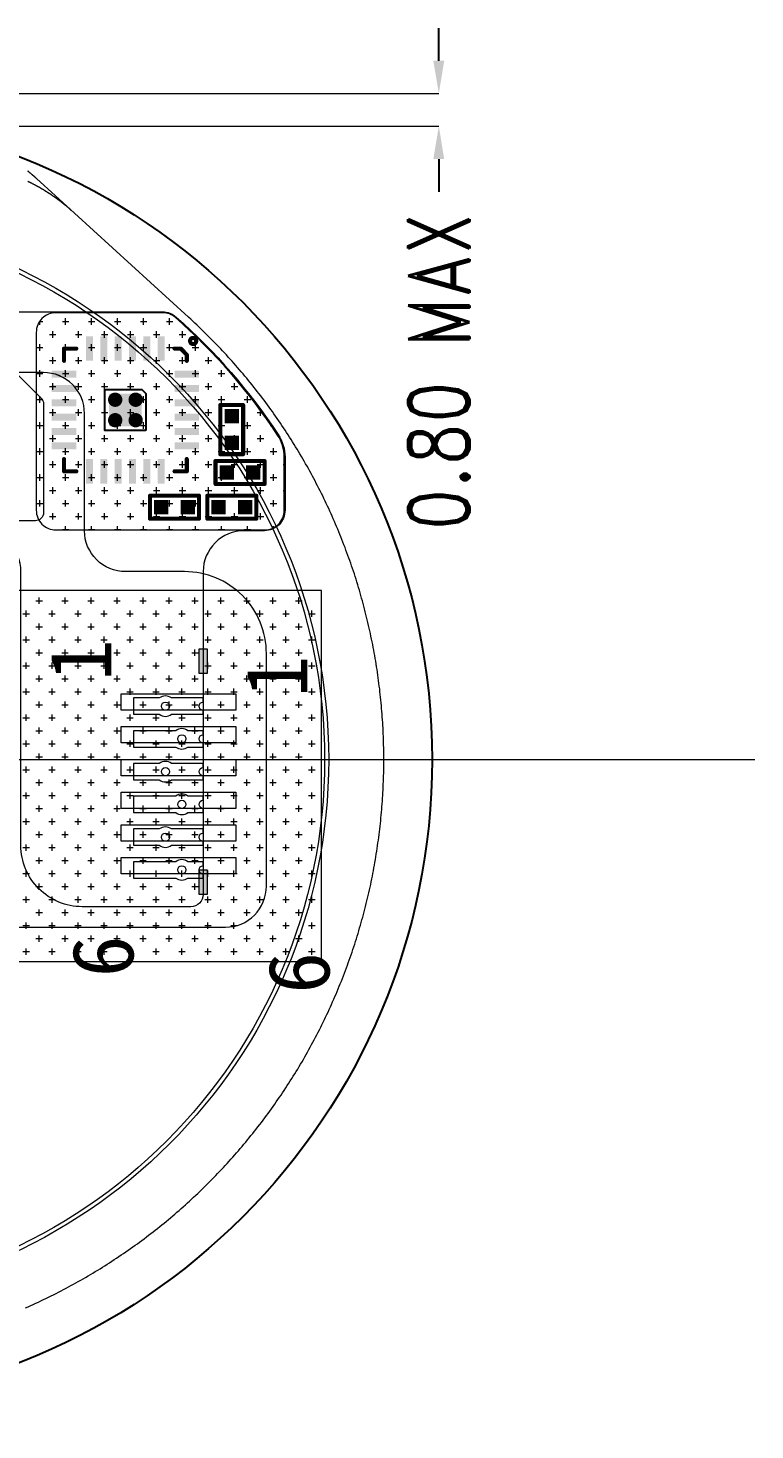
# Model space of a CAD drawing. Header units: millimetres. Extents: x 1403 to 2381, y 158 to 387.
# Drawn here: x 2330.58 to 2348.34, y 284.86 to 319.11 of the extents above; entities that cross this region are included whole.
import ezdxf
from ezdxf.lldxf.tags import DXFTag

# ---------------------------------------------------------------- set-up
doc = ezdxf.new("R2010")
doc.units = ezdxf.units.MM
doc.layers.get('0').update_dxf_attribs({"lineweight": 5})
doc.layers.get('Defpoints').update_dxf_attribs({"lineweight": 5})
for name, color, linetype, lineweight in [('COF', 2, 'Continuous', 5), ('DIM', 3, 'Continuous', 5), ('Encap', 210, 'Continuous', 5), ('FPC', 50, 'Continuous', 5), ('ITO', 2, 'Continuous', 5), ('lens', 6, 'Continuous', 13), ('MFPC', 50, 'Continuous', 5), ('TAPE', 90, 'Continuous', 5)]:
    doc.layers.add(name, color=color, linetype=linetype, lineweight=lineweight)
for name, color, linetype in [('COVER LENS', 6, 'Continuous'), ('LAYNR11', 12, 'Continuous'), ('PADLAYER_TOP', 8, 'Continuous'), ('TOOL_TOP', 10, 'Continuous'), ('TOOLCODE_TOP', 11, 'Continuous')]:
    doc.layers.add(name, color=color, linetype=linetype)
doc.styles.add('RD', font='ROMAND.shx', dxfattribs={"width": 0.8})
doc.styles.get("Standard").update_dxf_attribs({"font": 'txt', "bigfont": 'gbcbig.shx'})
doc.styles.add('宋体', font='SimSun.ttf')
tags = doc.linetypes.add('CENTER', pattern=[0.6, 0.375, -0.075, 0.075, -0.075]).pattern_tags.tags
tags[10:11] = [DXFTag(74, 4), DXFTag(75, 0), DXFTag(340, '0'), DXFTag(46, 1.0), DXFTag(50, 0.0), DXFTag(44, 0.0), DXFTag(45, 0.0)]
tags[8:9] = [DXFTag(74, 4), DXFTag(75, 0), DXFTag(340, '0'), DXFTag(46, 1.0), DXFTag(50, 0.0), DXFTag(44, 0.0), DXFTag(45, 0.0)]
tags[6:7] = [DXFTag(74, 4), DXFTag(75, 0), DXFTag(340, '0'), DXFTag(46, 1.0), DXFTag(50, 0.0), DXFTag(44, 0.0), DXFTag(45, 0.0)]
tags[4:5] = [DXFTag(74, 4), DXFTag(75, 0), DXFTag(340, '0'), DXFTag(46, 1.0), DXFTag(50, 0.0), DXFTag(44, 0.0), DXFTag(45, 0.0)]
doc.dimstyles.new('DIM', dxfattribs={"dimtxt": 1.5, "dimasz": 0.8, "dimexe": 0, "dimexo": 0.5, "dimgap": 0.11, "dimtad": 0, "dimzin": 1, "dimdsep": 46, "dimtxsty": 'RD', "dimcen": 0, "dimclrd": 256, "dimclre": 256, "dimclrt": 256, "dimadec": 0, "dimazin": 0, "dimtm": 1e-09, "dimtfac": 1, "dimtofl": 0, "dimtmove": 0, "dimatfit": 3, "dimfxl": 1, "dimlwe": -1, "dimarcsym": 0})

# ---------------------------------------------------------------- blocks, each defined once
blk = doc.blocks.new('R104A3M-001-PNL-V01-C')
at = {"layer": 'Encap', "color": 1, "linetype": 'CENTER', "lineweight": 5, "ltscale": 0.5}
blk.add_line((241.255, 315.412), (288.641, 315.412), dxfattribs=at)
at = {"layer": 'Encap', "linetype": 'Continuous', "lineweight": 5}
blk.add_lwpolyline([(270.873, 329.542), (270.881, 329.538), (270.884, 329.537), (270.89, 329.534), (270.893, 329.532), (270.896, 329.531), (270.902, 329.528), (270.905, 329.527), (270.908, 329.525), (270.911, 329.524), (270.913, 329.522), (270.919, 329.519), (270.922, 329.518), (270.925, 329.517), (270.928, 329.515), (270.931, 329.514), (270.934, 329.512), (270.937, 329.511), (270.94, 329.509), (270.943, 329.508), (270.945, 329.506), (270.948, 329.505), (270.954, 329.502), (270.957, 329.501), (270.966, 329.496), (270.969, 329.495), (270.971, 329.493), (270.977, 329.49), (270.98, 329.489), (270.995, 329.481), (270.997, 329.48), (271.009, 329.474), (271.012, 329.472), (271.023, 329.466), (271.026, 329.465), (271.032, 329.462), (271.035, 329.46), (271.038, 329.459), (271.041, 329.457), (271.043, 329.456), (271.046, 329.454), (271.049, 329.452), (271.052, 329.451), (271.055, 329.449), (271.058, 329.448), (271.061, 329.446), (271.064, 329.445), (271.066, 329.443), (271.069, 329.442), (271.072, 329.44), (271.075, 329.439), (271.078, 329.437), (271.081, 329.435), (271.084, 329.434), (271.086, 329.432), (271.089, 329.431), (271.092, 329.429), (271.095, 329.428), (271.098, 329.426), (271.101, 329.425), (271.103, 329.423), (271.106, 329.421), (271.109, 329.42), (271.112, 329.418), (271.115, 329.417), (271.12, 329.413), (271.123, 329.412), (271.129, 329.409), (271.132, 329.407), (271.137, 329.404), (271.14, 329.402), (271.149, 329.398), (271.152, 329.396), (271.16, 329.391), (271.163, 329.389), (271.166, 329.388), (271.174, 329.383), (271.177, 329.381), (271.183, 329.378), (271.185, 329.376), (271.188, 329.375), (271.191, 329.373), (271.194, 329.372), (271.199, 329.368), (271.202, 329.367), (271.205, 329.365), (271.208, 329.363), (271.211, 329.362), (271.213, 329.36), (271.216, 329.358), (271.219, 329.357), (271.222, 329.355), (271.227, 329.352), (271.23, 329.35), (271.236, 329.347), (271.239, 329.345), (271.247, 329.34), (271.25, 329.338), (271.261, 329.332), (271.264, 329.33), (271.272, 329.325), (271.275, 329.323), (271.28, 329.32), (271.283, 329.318), (271.289, 329.315), (271.291, 329.313), (271.294, 329.311), (271.297, 329.31), (271.3, 329.308), (271.302, 329.306), (271.305, 329.304), (271.311, 329.301), (271.313, 329.299), (271.316, 329.298), (271.319, 329.296), (271.322, 329.294), (271.324, 329.292), (271.327, 329.291), (271.33, 329.289), (271.333, 329.287), (271.335, 329.285), (271.338, 329.284), (271.341, 329.282), (271.344, 329.28), (271.346, 329.278), (271.349, 329.277), (271.352, 329.275), (271.355, 329.273), (271.357, 329.271), (271.36, 329.27), (271.363, 329.268), (271.368, 329.264), (271.371, 329.263), (271.376, 329.259), (271.379, 329.257), (271.382, 329.256), (271.385, 329.254), (271.387, 329.252), (271.39, 329.25), (271.395, 329.247), (271.398, 329.245), (271.404, 329.241), (271.406, 329.24), (271.431, 329.223), (271.433, 329.221), (271.447, 329.212), (271.449, 329.211), (271.458, 329.205), (271.46, 329.203), (271.466, 329.2), (271.468, 329.198), (271.471, 329.196), (271.474, 329.194), (271.476, 329.192), (271.479, 329.19), (271.482, 329.189), (271.484, 329.187), (271.487, 329.185), (271.49, 329.183), (271.492, 329.181), (271.495, 329.179), (271.498, 329.177), (271.5, 329.176), (271.503, 329.174), (271.506, 329.172), (271.508, 329.17), (271.514, 329.166), (271.516, 329.164), (271.519, 329.163), (271.522, 329.161), (271.524, 329.159), (271.527, 329.157), (271.53, 329.155), (271.532, 329.153), (271.535, 329.151), (271.537, 329.149), (271.54, 329.147), (271.543, 329.146), (271.545, 329.144), (271.548, 329.142), (271.551, 329.14), (271.553, 329.138), (271.559, 329.134), (271.561, 329.132), (271.566, 329.129), (271.569, 329.127), (271.572, 329.125), (271.574, 329.123), (271.577, 329.121), (271.58, 329.119), (271.587, 329.113), (271.59, 329.111), (271.595, 329.107), (271.598, 329.105), (271.603, 329.102), (271.606, 329.1), (271.611, 329.096), (271.614, 329.094), (271.616, 329.092), (271.619, 329.09), (271.624, 329.086), (271.627, 329.084), (271.629, 329.082), (271.634, 329.078), (271.637, 329.076), (271.64, 329.074), (271.642, 329.072), (271.647, 329.068), (271.65, 329.067), (271.655, 329.063), (271.658, 329.061), (271.665, 329.055), (271.668, 329.053), (271.671, 329.051), (271.676, 329.047), (271.678, 329.045), (271.683, 329.041), (271.686, 329.039), (271.689, 329.037), (271.691, 329.035), (271.694, 329.033), (271.699, 329.029), (271.701, 329.027), (271.704, 329.025), (271.706, 329.023), (271.709, 329.021), (271.712, 329.019), (271.714, 329.017), (271.717, 329.015), (271.719, 329.013), (271.722, 329.011), (271.724, 329.009), (271.729, 329.005), (271.732, 329.003), (271.734, 329.001), (271.737, 328.999), (271.74, 328.997), (271.742, 328.994), (271.745, 328.992), (271.747, 328.99), (271.75, 328.988), (271.752, 328.986), (271.755, 328.984), (271.76, 328.98), (271.762, 328.978), (271.765, 328.976), (271.767, 328.974), (271.77, 328.972), (271.775, 328.968), (271.777, 328.966), (271.78, 328.964), (271.782, 328.962), (271.787, 328.958), (271.79, 328.956), (271.797, 328.949), (271.8, 328.947), (271.807, 328.941), (271.81, 328.939), (271.82, 328.931), (271.822, 328.928), (271.835, 328.918), (271.837, 328.916), (271.845, 328.91), (271.847, 328.907), (271.852, 328.903), (271.855, 328.901), (271.857, 328.899), (271.86, 328.897), (271.862, 328.895), (271.864, 328.893), (271.867, 328.891), (271.869, 328.888), (271.872, 328.886), (271.874, 328.884), (271.877, 328.882), (271.879, 328.88), (271.882, 328.878), (271.884, 328.876), (271.887, 328.873), (271.889, 328.871), (271.891, 328.869), (271.894, 328.867), (271.896, 328.865), (271.899, 328.863), (271.901, 328.861), (271.904, 328.858), (271.906, 328.856), (271.911, 328.852), (271.913, 328.85), (271.916, 328.848), (271.918, 328.846), (271.921, 328.843), (271.923, 328.841), (271.925, 328.839), (271.93, 328.835), (271.933, 328.833), (271.94, 328.826)], dxfattribs=at)
at = {"layer": 'Encap', "linetype": 'CENTER', "lineweight": 5}
blk.add_circle((264.948, 315.412), 13.175, dxfattribs=at)
at = {"layer": 'ITO', "linetype": 'Continuous', "lineweight": 5}
blk.add_lwpolyline([(270.815, 302.018), (270.878, 302.045), (270.941, 302.073), (271.003, 302.102), (271.066, 302.13), (271.128, 302.159), (271.19, 302.188), (271.252, 302.218), (271.314, 302.247), (271.375, 302.277), (271.437, 302.308), (271.498, 302.338), (271.56, 302.369), (271.621, 302.4), (271.682, 302.432), (271.743, 302.464), (271.803, 302.496), (271.864, 302.528), (271.924, 302.561), (271.984, 302.593), (272.044, 302.627), (272.104, 302.66), (272.164, 302.694), (272.224, 302.728), (272.283, 302.762), (272.342, 302.797), (272.402, 302.831), (272.46, 302.867), (272.519, 302.902), (272.578, 302.938), (272.636, 302.973), (272.695, 303.01), (272.753, 303.046), (272.811, 303.083), (272.868, 303.12), (272.926, 303.157), (272.983, 303.195), (273.041, 303.233), (273.098, 303.271), (273.155, 303.309), (273.211, 303.348), (273.268, 303.387), (273.324, 303.426), (273.38, 303.465), (273.436, 303.505), (273.492, 303.545), (273.548, 303.585), (273.603, 303.626), (273.658, 303.666), (273.713, 303.707), (273.768, 303.749), (273.823, 303.79), (273.877, 303.832), (273.931, 303.874), (273.985, 303.916), (274.039, 303.959), (274.093, 304.002), (274.146, 304.045), (274.199, 304.088), (274.253, 304.131), (274.305, 304.175), (274.358, 304.219), (274.41, 304.264), (274.463, 304.308), (274.515, 304.353), (274.566, 304.398), (274.618, 304.443), (274.669, 304.489), (274.72, 304.534), (274.771, 304.58), (274.822, 304.626), (274.873, 304.673), (274.923, 304.72), (274.973, 304.767), (275.023, 304.814), (275.072, 304.861), (275.122, 304.909), (275.171, 304.957), (275.22, 305.005), (275.269, 305.053), (275.317, 305.101), (275.365, 305.15), (275.413, 305.199), (275.461, 305.248), (275.509, 305.298), (275.556, 305.348), (275.603, 305.397), (275.65, 305.448), (275.697, 305.498), (275.743, 305.548), (275.789, 305.599), (275.835, 305.65), (275.881, 305.701), (275.926, 305.753), (275.972, 305.804), (276.016, 305.856), (276.061, 305.908), (276.106, 305.961), (276.15, 306.013), (276.194, 306.066), (276.238, 306.119), (276.281, 306.172), (276.324, 306.225), (276.367, 306.278), (276.41, 306.332), (276.452, 306.386), (276.495, 306.44), (276.537, 306.494), (276.578, 306.549), (276.62, 306.603), (276.661, 306.658), (276.702, 306.713), (276.743, 306.769), (276.783, 306.824), (276.823, 306.88), (276.863, 306.935), (276.903, 306.991), (276.942, 307.048), (276.981, 307.104), (277.02, 307.161), (277.059, 307.217), (277.097, 307.274), (277.135, 307.331), (277.173, 307.389), (277.21, 307.446), (277.248, 307.504), (277.285, 307.561), (277.321, 307.619), (277.358, 307.678), (277.394, 307.736), (277.43, 307.794), (277.465, 307.853), (277.501, 307.912), (277.536, 307.971), (277.571, 308.03), (277.605, 308.089), (277.639, 308.149), (277.673, 308.208), (277.707, 308.268), (277.74, 308.328), (277.773, 308.388), (277.806, 308.448), (277.839, 308.509), (277.871, 308.569), (277.903, 308.63), (277.935, 308.691), (277.966, 308.752), (277.997, 308.813), (278.028, 308.874), (278.058, 308.936), (278.089, 308.997), (278.119, 309.059), (278.148, 309.121), (278.178, 309.183), (278.207, 309.245), (278.236, 309.308), (278.264, 309.37), (278.292, 309.432), (278.32, 309.495), (278.348, 309.558), (278.375, 309.621), (278.402, 309.684), (278.429, 309.747), (278.455, 309.81), (278.481, 309.874), (278.507, 309.937), (278.533, 310.001), (278.558, 310.065), (278.583, 310.129), (278.608, 310.193), (278.632, 310.257), (278.656, 310.321), (278.68, 310.386), (278.703, 310.45), (278.726, 310.515), (278.749, 310.579), (278.772, 310.644), (278.794, 310.709), (278.816, 310.774), (278.837, 310.839), (278.859, 310.905), (278.88, 310.97), (278.9, 311.035), (278.921, 311.101), (278.941, 311.166), (278.961, 311.232), (278.98, 311.298), (278.999, 311.364), (279.018, 311.43), (279.037, 311.496), (279.055, 311.562), (279.073, 311.628), (279.09, 311.695), (279.108, 311.761), (279.125, 311.827), (279.141, 311.894), (279.158, 311.961), (279.174, 312.027), (279.189, 312.094), (279.205, 312.161), (279.22, 312.228), (279.235, 312.295), (279.249, 312.362), (279.263, 312.429), (279.277, 312.496), (279.291, 312.564), (279.304, 312.631), (279.317, 312.698), (279.329, 312.766), (279.342, 312.833), (279.353, 312.901), (279.365, 312.968), (279.376, 313.036), (279.387, 313.104), (279.398, 313.172), (279.408, 313.239), (279.418, 313.307), (279.428, 313.375), (279.438, 313.443), (279.447, 313.511), (279.455, 313.579), (279.464, 313.647), (279.472, 313.715), (279.48, 313.784), (279.487, 313.852), (279.494, 313.92), (279.501, 313.988), (279.508, 314.057), (279.514, 314.125), (279.52, 314.193), (279.525, 314.262), (279.531, 314.33), (279.536, 314.399), (279.54, 314.467), (279.544, 314.535), (279.548, 314.604), (279.552, 314.672), (279.555, 314.741), (279.558, 314.81), (279.561, 314.878), (279.563, 314.947), (279.565, 315.015), (279.567, 315.084), (279.568, 315.152), (279.57, 315.221), (279.57, 315.29), (279.571, 315.358), (279.571, 315.427), (279.571, 315.496), (279.57, 315.564), (279.569, 315.633), (279.568, 315.701), (279.566, 315.77), (279.565, 315.839), (279.562, 315.907), (279.56, 315.976), (279.557, 316.044), (279.554, 316.113), (279.551, 316.181), (279.547, 316.25), (279.543, 316.318), (279.538, 316.387), (279.534, 316.455), (279.528, 316.524), (279.523, 316.592), (279.517, 316.66), (279.511, 316.729), (279.505, 316.797), (279.498, 316.865), (279.491, 316.934), (279.484, 317.002), (279.476, 317.07), (279.469, 317.138), (279.46, 317.206), (279.452, 317.274), (279.443, 317.342), (279.434, 317.41), (279.424, 317.478), (279.414, 317.546), (279.404, 317.614), (279.394, 317.682), (279.383, 317.75), (279.372, 317.817), (279.36, 317.885), (279.348, 317.953), (279.336, 318.02), (279.324, 318.088), (279.311, 318.155), (279.298, 318.222), (279.285, 318.29), (279.271, 318.357), (279.257, 318.424), (279.243, 318.491), (279.228, 318.558), (279.213, 318.625), (279.198, 318.692), (279.183, 318.759), (279.167, 318.826), (279.151, 318.892), (279.134, 318.959), (279.117, 319.026), (279.1, 319.092), (279.083, 319.158), (279.065, 319.225), (279.047, 319.291), (279.029, 319.357), (279.01, 319.423), (278.991, 319.489), (278.972, 319.555), (278.952, 319.62), (278.932, 319.686), (278.912, 319.752), (278.892, 319.817), (278.871, 319.883), (278.85, 319.948), (278.828, 320.013), (278.806, 320.078), (278.784, 320.143), (278.762, 320.208), (278.739, 320.273), (278.716, 320.337), (278.693, 320.402), (278.67, 320.466), (278.646, 320.531), (278.622, 320.595), (278.597, 320.659), (278.572, 320.723), (278.547, 320.787), (278.522, 320.851), (278.496, 320.914), (278.47, 320.978), (278.444, 321.041), (278.417, 321.104), (278.391, 321.167), (278.363, 321.231), (278.336, 321.293), (278.308, 321.356), (278.28, 321.419), (278.252, 321.481), (278.223, 321.544), (278.194, 321.606), (278.165, 321.668), (278.136, 321.73), (278.106, 321.792), (278.076, 321.853), (278.045, 321.915), (278.015, 321.976), (277.984, 322.037), (277.953, 322.099), (277.921, 322.16), (277.889, 322.22), (277.857, 322.281), (277.825, 322.341), (277.792, 322.402), (277.759, 322.462), (277.726, 322.522), (277.693, 322.582), (277.659, 322.642), (277.625, 322.701), (277.59, 322.761), (277.556, 322.82), (277.521, 322.879), (277.486, 322.938), (277.45, 322.997), (277.414, 323.055), (277.378, 323.114), (277.342, 323.172), (277.306, 323.23), (277.269, 323.288), (277.232, 323.345), (277.194, 323.403), (277.157, 323.46), (277.119, 323.518), (277.081, 323.575), (277.042, 323.631), (277.004, 323.688), (276.965, 323.745), (276.925, 323.801), (276.886, 323.857), (276.846, 323.913), (276.806, 323.969), (276.766, 324.024), (276.725, 324.08), (276.685, 324.135), (276.643, 324.19), (276.602, 324.244), (276.561, 324.299), (276.519, 324.353), (276.477, 324.408), (276.434, 324.462), (276.392, 324.515), (276.349, 324.569), (276.306, 324.622), (276.263, 324.676), (276.219, 324.729), (276.175, 324.781), (276.131, 324.834), (276.087, 324.886), (276.042, 324.938), (275.997, 324.99), (275.952, 325.042), (275.907, 325.094), (275.861, 325.145), (275.816, 325.196), (275.77, 325.247), (275.723, 325.298), (275.677, 325.348), (275.63, 325.398), (275.583, 325.448), (275.536, 325.498), (275.488, 325.548), (275.441, 325.597), (275.393, 325.646), (275.345, 325.695), (275.296, 325.744), (275.248, 325.792), (275.199, 325.84), (275.15, 325.888), (275.101, 325.936), (275.051, 325.984), (275.001, 326.031), (274.952, 326.078), (274.901, 326.125), (274.851, 326.171), (274.8, 326.218), (274.8, 326.218), (271.079, 329.611), (271.077, 329.613), (271.075, 329.615), (271.065, 329.624), (271.063, 329.626), (271.055, 329.633), (271.053, 329.635), (271.048, 329.639), (271.046, 329.641), (271.043, 329.643), (271.041, 329.646), (271.038, 329.648), (271.036, 329.65), (271.034, 329.652), (271.029, 329.656), (271.026, 329.658), (271.024, 329.661), (271.021, 329.663), (271.019, 329.665), (271.017, 329.667), (271.014, 329.669), (271.012, 329.671), (271.009, 329.673), (271.007, 329.676), (271.004, 329.678), (271.002, 329.68), (270.999, 329.682), (270.997, 329.684), (270.995, 329.686), (270.992, 329.688), (270.99, 329.691), (270.987, 329.693), (270.985, 329.695), (270.982, 329.697), (270.98, 329.699), (270.977, 329.701), (270.975, 329.703), (270.97, 329.707), (270.967, 329.71), (270.96, 329.716), (270.958, 329.718), (270.945, 329.728), (270.943, 329.731), (270.933, 329.739), (270.93, 329.741), (270.923, 329.747), (270.92, 329.749), (270.913, 329.756), (270.91, 329.758), (270.905, 329.762), (270.903, 329.764), (270.9, 329.766), (270.898, 329.768), (270.893, 329.772), (270.89, 329.774), (270.888, 329.776), (270.885, 329.778), (270.882, 329.78), (270.877, 329.784), (270.875, 329.786), (270.872, 329.788)], dxfattribs=at)
blk = doc.blocks.new('R104A3M-011-MFPC-V01-A')
at = {"layer": 'MFPC', "color": 1, "lineweight": 5}
blk.add_lwpolyline([(1665.057, 338.251), (1669.703, 328.788, -0.114585), (1669.805, 328.347), (1669.805, 318.61, -0.414214), (1668.805, 317.61), (1654.951, 317.61, 0.414214), (1653.951, 316.61), (1653.951, 310.924, 0.414214), (1655.951, 308.924), (1657.397, 308.924, -0.414214), (1658.397, 307.924), (1658.397, 305.06, 0.414214), (1659.397, 304.06), (1673.036, 304.06, -0.414214), (1673.536, 303.56), (1673.536, 302.113, 0.613728), (1674.331, 301.709, 0.39243), (1678.123, 321.235, 0.259267), (1677.784, 321.424), (1675.005, 321.424, -0.414214), (1674.005, 322.424), (1674.005, 329.322, 0.114585), (1673.903, 329.763), (1669.057, 339.633, -0.114585)], format="xyb", dxfattribs=at)
for points in [[(1654.701, 315.91), (1654.701, 316.31), (1657.501, 316.31), (1657.501, 315.91)], [(1654.701, 315.11), (1654.701, 315.51), (1657.501, 315.51), (1657.501, 315.11)], [(1654.701, 314.31), (1654.701, 314.71), (1657.501, 314.71), (1657.501, 314.31)], [(1654.701, 313.51), (1654.701, 313.91), (1657.501, 313.91), (1657.501, 313.51)], [(1654.701, 312.71), (1654.701, 313.11), (1657.501, 313.11), (1657.501, 312.71)], [(1654.701, 311.91), (1654.701, 312.31), (1657.501, 312.31), (1657.501, 311.91)]]:
    blk.add_lwpolyline(points, close=True, dxfattribs=at)
at = {"layer": 'DIM', "color": 1, "char_height": 1.5, "width": 16.15041, "attachment_point": 3, "rotation": 270, "line_spacing_factor": 0.9, "style": '宋体'}
for s, insert in [('\\A1;6', (1653.91, 318.215)), ('\\A1;1', (1654.45, 310.979))]:
    blk.add_mtext(s, dxfattribs=dict(at, insert=insert))
blk = doc.blocks.new('DSFEWFR32')
at = {"layer": 'LAYNR11', "const_width": 0.1}
for points in [[(818.145, -1047.332), (817.845, -1047.332)], [(817.845, -1047.332), (817.845, -1047.632)], [(820.545, -1047.332), (820.845, -1047.332)], [(820.845, -1047.332), (820.845, -1047.632)], [(817.845, -1050.332), (817.845, -1050.032)], [(820.695, -1050.332), (820.845, -1050.182)], [(820.845, -1050.182), (820.845, -1050.032)], [(818.145, -1050.332), (817.845, -1050.332)], [(820.545, -1050.332), (820.695, -1050.332)]]:
    blk.add_lwpolyline(points, dxfattribs=at)
at = {"layer": 'LAYNR11', "const_width": 0.05}
for points in [[(817.82, -1047.332, 1), (817.87, -1047.332, 1)], [(817.82, -1047.332, 1), (817.87, -1047.332, 1)], [(818.12, -1047.332, 1), (818.17, -1047.332, 1)], [(820.52, -1047.332, 1), (820.57, -1047.332, 1)], [(820.82, -1047.332, 1), (820.87, -1047.332, 1)], [(820.82, -1047.332, 1), (820.87, -1047.332, 1)], [(817.82, -1047.632, 1), (817.87, -1047.632, 1)], [(820.82, -1047.632, 1), (820.87, -1047.632, 1)], [(817.82, -1050.032, 1), (817.87, -1050.032, 1)], [(820.82, -1050.032, 1), (820.87, -1050.032, 1)], [(820.82, -1050.182, 1), (820.87, -1050.182, 1)], [(820.82, -1050.182, 1), (820.87, -1050.182, 1)], [(817.82, -1050.332, 1), (817.87, -1050.332, 1)], [(817.82, -1050.332, 1), (817.87, -1050.332, 1)], [(818.12, -1050.332, 1), (818.17, -1050.332, 1)], [(820.52, -1050.332, 1), (820.57, -1050.332, 1)], [(820.67, -1050.332, 1), (820.72, -1050.332, 1)], [(820.67, -1050.332, 1), (820.72, -1050.332, 1)]]:
    blk.add_lwpolyline(points, format="xyb", close=True, dxfattribs=at)
at = {"layer": 'LAYNR11', "const_width": 0.15}
blk.add_lwpolyline([(820.98, -1050.487, 1), (821.08, -1050.487, 1), (820.98, -1050.487)], format="xyb", dxfattribs=at)
at = {"layer": 'PADLAYER_TOP'}
blk.add_lwpolyline([(818.845, -1049.332), (818.845, -1048.332), (819.845, -1048.332), (819.845, -1049.232), (819.745, -1049.332), (818.845, -1049.332)], close=True, dxfattribs=at)
at = {"layer": 'PADLAYER_TOP', "const_width": 0.175}
for points in [[(819.007, -1048.582, 1), (819.182, -1048.582, 1)], [(819.507, -1048.582, 1), (819.682, -1048.582, 1)], [(819.007, -1049.082, 1), (819.182, -1049.082, 1)], [(819.507, -1049.082, 1), (819.682, -1049.082, 1)]]:
    blk.add_lwpolyline(points, format="xyb", close=True, dxfattribs=at)
at = {"layer": 'PADLAYER_TOP'}
for points in [[(818.385, -1047.032), (818.385, -1047.632), (818.555, -1047.032), (818.555, -1047.632)], [(818.735, -1047.032), (818.735, -1047.632), (818.905, -1047.032), (818.905, -1047.632)], [(819.085, -1047.032), (819.085, -1047.632), (819.255, -1047.032), (819.255, -1047.632)], [(819.435, -1047.032), (819.435, -1047.632), (819.605, -1047.032), (819.605, -1047.632)], [(819.785, -1047.032), (819.785, -1047.632), (819.955, -1047.032), (819.955, -1047.632)], [(820.135, -1047.032), (820.135, -1047.632), (820.305, -1047.032), (820.305, -1047.632)], [(818.145, -1047.872), (817.545, -1047.872), (818.145, -1048.042), (817.545, -1048.042)], [(821.145, -1047.872), (820.545, -1047.872), (821.145, -1048.042), (820.545, -1048.042)], [(818.145, -1048.222), (817.545, -1048.222), (818.145, -1048.392), (817.545, -1048.392)], [(818.945, -1048.432), (818.945, -1049.232), (819.745, -1048.432), (819.745, -1049.232)], [(821.145, -1048.222), (820.545, -1048.222), (821.145, -1048.392), (820.545, -1048.392)], [(818.145, -1048.572), (817.545, -1048.572), (818.145, -1048.742), (817.545, -1048.742)], [(821.145, -1048.572), (820.545, -1048.572), (821.145, -1048.742), (820.545, -1048.742)], [(818.145, -1048.922), (817.545, -1048.922), (818.145, -1049.092), (817.545, -1049.092)], [(821.145, -1048.922), (820.545, -1048.922), (821.145, -1049.092), (820.545, -1049.092)], [(818.145, -1049.272), (817.545, -1049.272), (818.145, -1049.442), (817.545, -1049.442)], [(821.145, -1049.272), (820.545, -1049.272), (821.145, -1049.442), (820.545, -1049.442)], [(818.145, -1049.622), (817.545, -1049.622), (818.145, -1049.792), (817.545, -1049.792)], [(821.145, -1049.622), (820.545, -1049.622), (821.145, -1049.792), (820.545, -1049.792)], [(818.385, -1050.032), (818.385, -1050.632), (818.555, -1050.032), (818.555, -1050.632)], [(818.735, -1050.032), (818.735, -1050.632), (818.905, -1050.032), (818.905, -1050.632)], [(819.085, -1050.032), (819.085, -1050.632), (819.255, -1050.032), (819.255, -1050.632)], [(819.435, -1050.032), (819.435, -1050.632), (819.605, -1050.032), (819.605, -1050.632)], [(819.785, -1050.032), (819.785, -1050.632), (819.955, -1050.032), (819.955, -1050.632)], [(820.135, -1050.032), (820.135, -1050.632), (820.305, -1050.032), (820.305, -1050.632)]]:
    blk.add_solid(points, dxfattribs=at)
at = {"layer": 'TOOL_TOP'}
for points in [[(819.02, -1048.582, 1), (819.17, -1048.582, 1), (819.02, -1048.582)], [(819.52, -1048.582, 1), (819.67, -1048.582, 1), (819.52, -1048.582)], [(819.02, -1049.082, 1), (819.17, -1049.082, 1), (819.02, -1049.082)], [(819.52, -1049.082, 1), (819.67, -1049.082, 1), (819.52, -1049.082)]]:
    blk.add_lwpolyline(points, format="xyb", dxfattribs=at)
at = {"layer": 'TOOLCODE_TOP'}
for p in [(819.016, -1048.62), (819.516, -1048.62), (819.016, -1049.12), (819.516, -1049.12)]:
    blk.add_text('T00', height=0.075, dxfattribs=at).set_placement(p)
blk = doc.blocks.new('DSFFEE')
at = {"layer": 'LAYNR11', "const_width": 0.1}
for points in [[(817.415, -1052.382), (817.415, -1051.182)], [(817.415, -1051.182), (817.975, -1051.182)], [(817.975, -1051.182), (817.975, -1052.382)], [(817.975, -1052.382), (817.415, -1052.382)]]:
    blk.add_lwpolyline(points, dxfattribs=at)
at = {"layer": 'LAYNR11', "const_width": 0.05}
for points in [[(817.39, -1051.182, 1), (817.44, -1051.182, 1)], [(817.39, -1051.182, 1), (817.44, -1051.182, 1)], [(817.95, -1051.182, 1), (818, -1051.182, 1)], [(817.95, -1051.182, 1), (818, -1051.182, 1)], [(817.39, -1052.382, 1), (817.44, -1052.382, 1)], [(817.39, -1052.382, 1), (817.44, -1052.382, 1)], [(817.95, -1052.382, 1), (818, -1052.382, 1)], [(817.95, -1052.382, 1), (818, -1052.382, 1)]]:
    blk.add_lwpolyline(points, format="xyb", close=True, dxfattribs=at)
at = {"layer": 'PADLAYER_TOP'}
for points in [[(817.87, -1051.282), (817.52, -1051.282), (817.87, -1051.632), (817.52, -1051.632)], [(817.87, -1051.932), (817.52, -1051.932), (817.87, -1052.282), (817.52, -1052.282)]]:
    blk.add_solid(points, dxfattribs=at)
blk = doc.blocks.new('*D50')
at = {"layer": 'Defpoints', "color": 0, "lineweight": 5, "transparency": 16777216}
for p in [(2326.807, 317.51), (2326.807, 316.71), (2340.616, 316.71)]:
    blk.add_point(p, dxfattribs=at)
at = {"layer": 'DIM', "lineweight": -2, "transparency": 16777216}
for p, q in [((2340.616, 318.31), (2340.616, 319.11)), ((2340.616, 315.91), (2340.616, 315.11))]:
    blk.add_line(p, q, dxfattribs=at)
at = {"layer": 'DIM', "transparency": 16777216}
for p, q in [((2327.307, 317.51), (2340.616, 317.51)), ((2327.307, 316.71), (2340.616, 316.71))]:
    blk.add_line(p, q, dxfattribs=at)
at = {"layer": 'DIM', "lineweight": 5, "transparency": 16777216}
for points in [[(2340.482, 318.31), (2340.749, 318.31), (2340.616, 317.51)], [(2340.482, 315.91), (2340.749, 315.91), (2340.616, 316.71)]]:
    blk.add_solid(points, dxfattribs=at)
at = {"layer": 'DIM', "lineweight": 5, "transparency": 16777216, "insert": (2340.616, 310.714), "char_height": 1.5, "attachment_point": 5, "rotation": 90, "style": 'RD'}
blk.add_mtext('0.80 MAX', dxfattribs=at)
blk = doc.blocks.new('R104A3M-011-SW1147H-CVL-V01-C')
at = {"color": 1, "linetype": 'CENTER', "lineweight": 5}
for p, q in [((2028.592, 311.898), (2028.592, 316.898)), ((2031.092, 314.398), (2026.092, 314.398))]:
    blk.add_line(p, q, dxfattribs=at)
at = {"layer": 'COVER LENS'}
blk.add_circle((2028.592, 314.398), 15.8, dxfattribs=at)
at = {"layer": 'lens', "color": 1, "lineweight": 5}
blk.add_circle((2028.592, 314.398), 13.274, dxfattribs=at)
at = {"color": 7, "char_height": 0.70607, "width": 1.31276, "attachment_point": 1}
for s, insert, rotation in [('{\\fMicrosoft YaHei|b0|i0|c134|p34;SW1147H}', (2022.896, 328.224), 14.4774), ('{\\fSimSun|b0|i0|c134|p2;X}', (2021.437, 327.631), 29.6053), ('{\\fSimSun|b0|i0|c134|p2;X}', (2020.911, 327.291), 29.6053), ('{\\fSimSun|b0|i0|c134|p2;X}', (2020.356, 326.931), 31.9737), ('{\\fSimSun|b0|i0|c134|p2;X}', (2019.586, 326.312), 34.3421), ('{\\fSimSun|b0|i0|c134|p2;X}', (2019.104, 325.955), 36.7105), ('{\\fSimSun|b0|i0|c134|p2;X}', (2018.554, 325.554), 39.0789), ('{\\fSimSun|b0|i0|c134|p2;X}', (2018.059, 325.126), 43.8158), ('{\\fSimSun|b0|i0|c134|p2;1}', (2016.833, 323.62), 51.4211), ('{\\fSimSun|b0|i0|c134|p2;1}', (2016.503, 323.164), 53.7895), ('{\\fSimSun|b0|i0|c134|p2;0}', (2016.202, 322.716), 56.1579), ('{\\fSimSun|b0|i0|c134|p2;A}', (2015.88, 322.23), 58.5263), ('{\\fSimSun|b0|i0|c134|p2;4}', (2015.556, 321.701), 60.8947), ('{\\fSimSun|b0|i0|c134|p2;0}', (2015.276, 321.196), 63.2632), ('{\\fSimSun|b0|i0|c134|p2;1}', (2015.013, 320.685), 65.6316), ('{\\fSimSun|b0|i0|c134|p2;R}', (2014.774, 320.163), 68)]:
    blk.add_mtext(s, dxfattribs=dict(at, insert=insert, rotation=rotation))

msp = doc.modelspace()

# ---------------------------------------------------------------- hatches: boundary and pattern name
at = {"lineweight": 5}
for points in [[(2334.7575, 303.9424), (2334.9575, 303.9424), (2334.9575, 303.3424), (2334.7575, 303.3424)], [(2334.7575, 298.5424), (2334.9575, 298.5424), (2334.9575, 297.9424), (2334.7575, 297.9424)]]:
    msp.add_hatch(color=7, dxfattribs=at).paths.add_polyline_path(points)
at = {"layer": 'TAPE', "lineweight": 5}
h = msp.add_hatch(dxfattribs=at)
h.set_pattern_fill('CROSS', color=32, scale=0.05, angle=360)
h.set_pattern_definition([(360, (3990.35434, 615.1526), (0.3175, 0.3175), [0.15875, -0.47625]), (90, (3990.4337, 615.07322), (-0.3175, 0.3175), [0.15875, -0.47625])])
edge = h.paths.add_edge_path()
edge.add_line((2330.7775, 311.6748), (2330.7775, 307.3285))
edge.add_arc((2331.2575, 307.3285), 0.48, 180, 270)
edge.add_line((2331.2575, 306.8485), (2336.3575, 306.8485))
edge.add_arc((2336.3575, 307.3285), 0.48, 270, 360)
edge.add_line((2336.8375, 307.3285), (2336.8375, 308.6253))
edge.add_arc((2335.8575, 308.6253), 0.98, 360, 393.39869)
edge.add_arc((2324.651, 301.2363), 14.4033, 393.39869, 408.56599)
edge.add_arc((2333.8648, 311.6748), 0.48, 408.56599, 450)
edge.add_line((2333.8648, 312.1548), (2331.2575, 312.1548))
edge.add_arc((2331.2575, 311.6748), 0.48, 450, 540)
h = msp.add_hatch(dxfattribs=at)
h.set_pattern_fill('CROSS', color=32, scale=0.05, angle=360)
h.paths.add_polyline_path([(2329.7378, 296.3026), (2337.7507, 296.3026), (2337.7507, 305.3645), (2329.7378, 305.3645)])

# ---------------------------------------------------------------- linework, layer by layer
at = {"color": 7, "lineweight": 5}
for points in [[(2334.7575, 303.9424), (2334.9575, 303.9424), (2334.9575, 303.3424), (2334.7575, 303.3424)], [(2334.7575, 298.5424), (2334.9575, 298.5424), (2334.9575, 297.9424), (2334.7575, 297.9424)]]:
    msp.add_lwpolyline(points, close=True, dxfattribs=at)
at = {"layer": 'COF', "color": 4}
msp.add_lwpolyline([(2327.8716, 317.3096), (2327.8716, 315.717, 0.2636303), (2327.9688, 315.5454), (2329.3949, 314.6912, -0.2636303), (2329.6379, 314.2622), (2329.6379, 311.3888, 0.2013657), (2329.6978, 311.246), (2330.8961, 310.0702, -0.2013657), (2330.956, 309.9274), (2330.956, 307.2724, -0.4142136), (2330.756, 307.0724), (2318.5199, 307.0724, -0.4142136), (2318.3199, 307.2724), (2318.3199, 309.9274, -0.2013657), (2318.3798, 310.0702), (2319.578, 311.246, 0.2013657), (2319.6379, 311.3888), (2319.6379, 314.2622, -0.2636303), (2319.881, 314.6912), (2321.307, 315.5454, 0.2636303), (2321.4042, 315.717), (2321.4042, 317.3096)], format="xyb", dxfattribs=at)
at = {"layer": 'FPC', "lineweight": 5}
msp.add_lwpolyline([(2327.151, 317.5096), (2327.151, 313.1748, 0.4142136), (2328.151, 312.1748), (2333.8648, 312.1748, -0.1827858), (2334.1957, 312.0497, -0.0662766), (2336.6924, 309.1758, -0.1467697), (2336.8575, 308.6253), (2336.8575, 307.3285, -0.4142136), (2336.3575, 306.8285), (2335.8575, 306.8285, 0.4142136), (2334.8575, 305.8285), (2334.8575, 297.9424, -0.4142136), (2334.5575, 297.6424), (2331.903, 297.6424, -0.4142136), (2330.403, 299.1424), (2330.403, 305.8285, 0.4142136), (2329.403, 306.8285), (2325.651, 306.8285, -0.4142136), (2322.151, 310.3285), (2322.151, 317.5096)], format="xyb", dxfattribs=at)
for points in [[(2334.8575, 302.6424), (2334.8575, 302.7424), (2334.0854, 302.7424, 0.3333333), (2333.7854, 302.7424), (2333.1575, 302.7424), (2333.1575, 302.3424), (2333.7854, 302.3424, 0.3333333), (2334.0854, 302.3424), (2334.8575, 302.3424), (2334.8575, 302.4424, -1)], [(2334.8575, 301.8424), (2334.8575, 301.9424), (2334.4854, 301.9424, 0.3333333), (2334.1854, 301.9424), (2333.1575, 301.9424), (2333.1575, 301.5424), (2334.1854, 301.5424, 0.3333333), (2334.4854, 301.5424), (2334.8575, 301.5424), (2334.8575, 301.6424, -1)], [(2334.8575, 301.0424), (2334.8575, 301.1424), (2334.0854, 301.1424, 0.3333333), (2333.7854, 301.1424), (2333.1575, 301.1424), (2333.1575, 300.7424), (2333.7854, 300.7424, 0.3333333), (2334.0854, 300.7424), (2334.8575, 300.7424), (2334.8575, 300.8424, -1)], [(2334.8575, 300.2424), (2334.8575, 300.3424), (2334.4854, 300.3424, 0.3333333), (2334.1854, 300.3424), (2333.1575, 300.3424), (2333.1575, 299.9424), (2334.1854, 299.9424, 0.3333333), (2334.4854, 299.9424), (2334.8575, 299.9424), (2334.8575, 300.0424, -1)], [(2334.8575, 299.4424), (2334.8575, 299.5424), (2334.0854, 299.5424, 0.3333333), (2333.7854, 299.5424), (2333.1575, 299.5424), (2333.1575, 299.1424), (2333.7854, 299.1424, 0.3333333), (2334.0854, 299.1424), (2334.8575, 299.1424), (2334.8575, 299.2424, -1)], [(2334.8575, 298.6424), (2334.8575, 298.7424), (2334.4854, 298.7424, 0.3333333), (2334.1854, 298.7424), (2333.1575, 298.7424), (2333.1575, 298.3424), (2334.1854, 298.3424, 0.3333333), (2334.4854, 298.3424), (2334.8575, 298.3424), (2334.8575, 298.4424, -1)]]:
    msp.add_lwpolyline(points, format="xyb", close=True, dxfattribs=at)
for centre in [(2333.9354, 302.5424), (2334.3354, 301.7424), (2333.9354, 300.9424), (2334.3354, 300.1424), (2333.9354, 299.3424), (2334.3354, 298.5424)]:
    msp.add_circle(centre, 0.1, dxfattribs=at)
at = {"layer": 'MFPC', "color": 1, "lineweight": 5}
msp.add_lwpolyline([(2325.2971, 276.502), (2320.6518, 285.9647, -0.1145847), (2320.5494, 286.4054), (2320.5494, 296.1424, -0.4142136), (2321.5494, 297.1424), (2335.403, 297.1424, 0.4142136), (2336.403, 298.1424), (2336.403, 303.8285, 0.4142136), (2334.403, 305.8285), (2332.9575, 305.8285, -0.4142136), (2331.9575, 306.8285), (2331.9575, 309.6924, 0.4142136), (2330.9575, 310.6924), (2317.3188, 310.6924, -0.4142136), (2316.8188, 311.1924), (2316.8188, 312.6399, 0.6137278), (2316.0238, 313.0436, 0.3924302), (2312.2309, 293.5174, 0.2592668), (2312.5706, 293.3285), (2315.3494, 293.3285, -0.4142136), (2316.3494, 292.3285), (2316.3494, 285.4301, 0.1145847), (2316.4518, 284.9894), (2321.2971, 275.1193, -0.1145847)], format="xyb", dxfattribs=at)
at = {"layer": 'TAPE', "color": 32, "lineweight": 5}
msp.add_lwpolyline([(2330.7775, 311.6748), (2330.7775, 307.3285, 0.4142136), (2331.2575, 306.8485), (2336.3575, 306.8485, 0.4142136), (2336.8375, 307.3285), (2336.8375, 308.6253, 0.1467697), (2336.6757, 309.1648, 0.0662766), (2334.1824, 312.0347, 0.1827858), (2333.8648, 312.1548), (2331.2575, 312.1548, 0.4142136)], format="xyb", close=True, dxfattribs=at)
msp.add_lwpolyline([(2329.7378, 296.3026), (2337.7507, 296.3026), (2337.7507, 305.3645), (2329.7378, 305.3645)], close=True, dxfattribs=at)

# ---------------------------------------------------------------- block references
at = {"layer": 'DIM', "lineweight": 5}
msp.add_blockref('R104A3M-011-SW1147H-CVL-V01-C', (296.0587, -13.1619), dxfattribs=at)
at = {"layer": 'DIM', "lineweight": 5, "rotation": 180}
msp.add_blockref('R104A3M-011-MFPC-V01-A', (3990.3543, 614.7526), dxfattribs=at)
at = {"layer": 'FPC'}
for name, p, rotation in [('DSFEWFR32', (1284.1251, -509.5661), 90), ('DSFFEE', (3387.5399, 1125.9461), 270), ('DSFFEE', (3385.9399, 1125.0981), 270), ('DSFFEE', (3387.3399, 1125.0981), 270)]:
    msp.add_blockref(name, p, dxfattribs=dict(at, rotation=rotation))
msp.add_blockref('DSFFEE', (1517.8594, 1361.0806), dxfattribs=at)
at = {"layer": 'ITO', "lineweight": 5}
msp.add_blockref('R104A3M-001-PNL-V01-C', (2059.7019, -14.1759), dxfattribs=at)

# ---------------------------------------------------------------- texts
at = {"layer": 'DIM', "color": 1, "char_height": 1.5, "width": 16.150407, "attachment_point": 3, "rotation": 90, "line_spacing_factor": 0.9, "style": '宋体'}
for s, insert in [('\\A1;1', (2331.1127, 304.1731)), ('\\A1;6', (2331.6523, 296.9378))]:
    msp.add_mtext(s, dxfattribs=dict(at, insert=insert))

# ---------------------------------------------------------------- dimensions: what is measured, and where the dimension line sits
at = {"layer": 'DIM', "lineweight": 5}
dim = msp.add_linear_dim(base=(2340.6158, 316.7096), p1=(2326.8072, 317.5096), p2=(2326.8072, 316.7096), angle=90, text='<> MAX', dimstyle='DIM', override={"dimfxl": 0.25}, dxfattribs=at)
dim.commit()
dim.dimension.update_dxf_attribs({"geometry": '*D50', "text_midpoint": (2340.6158, 310.7139)})

doc.saveas('drawing.dxf')
